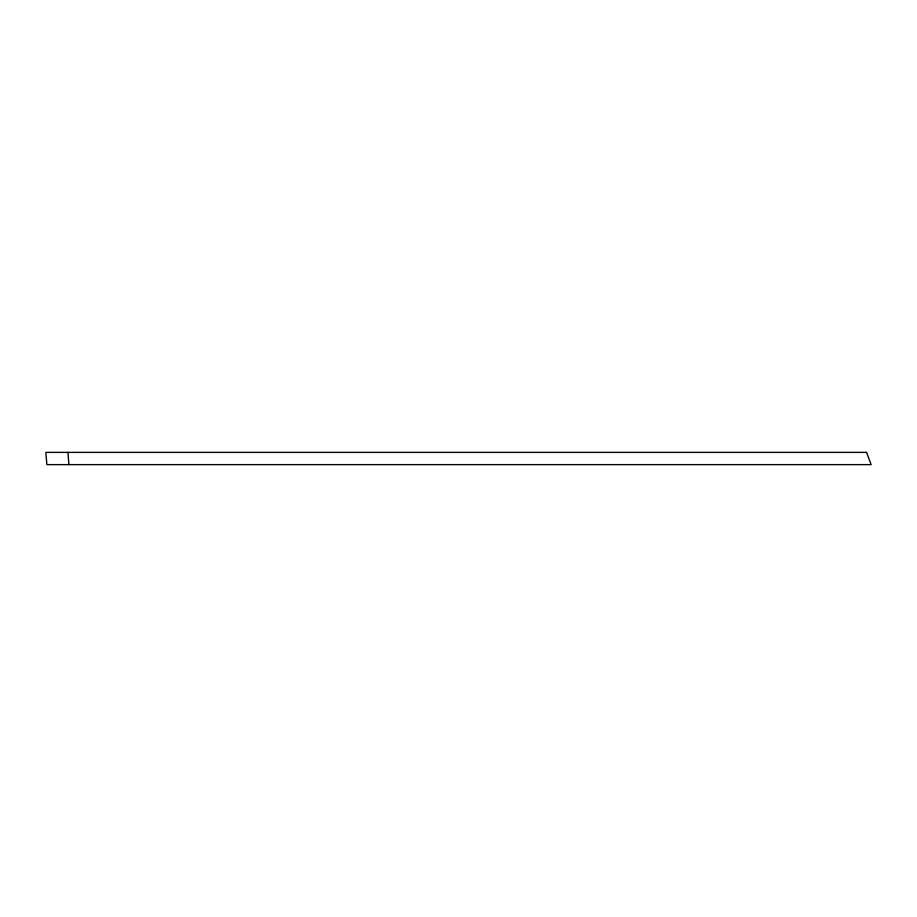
<?xml version="1.0" encoding="UTF-8"?>
<svg xmlns="http://www.w3.org/2000/svg" width="917" height="917" viewBox="0 0 917 917"><rect width="100%" height="100%" fill="white"/><g stroke="black" fill="none" stroke-linecap="round" stroke-linejoin="round"><path stroke-width="1.38" d="M67.915 452.379L68.924 464.621M866.554 452.379L45.85 452.379L46.847 464.621L871.15 464.621L866.554 452.379"/></g></svg>
